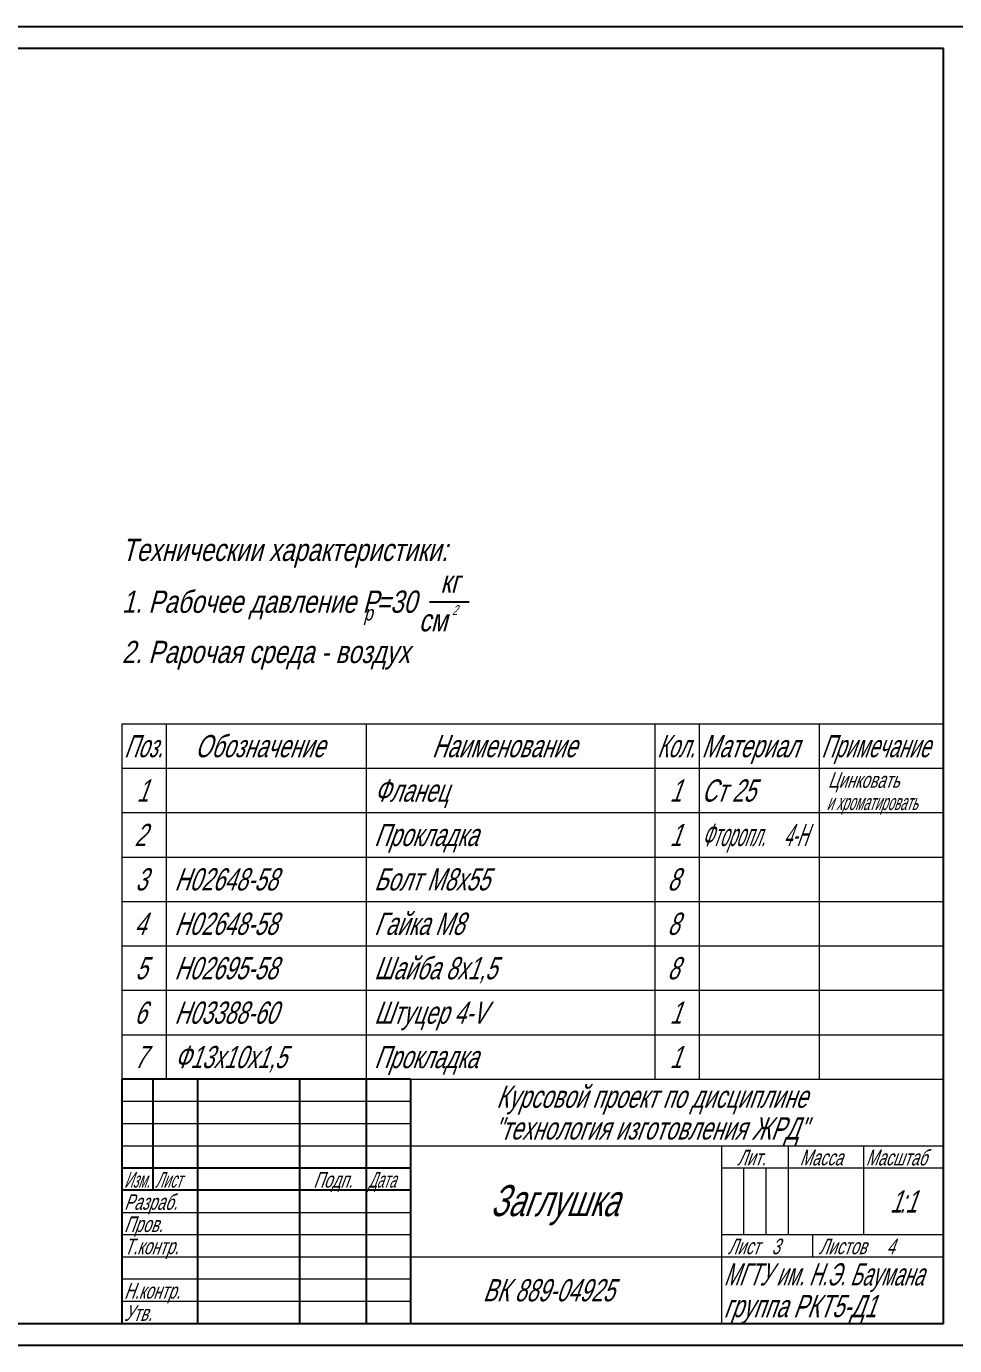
# Model space of a CAD drawing. Extents: x 0 to 841, y 0 to 594.
# Drawn here: x 209 to 418, y 0 to 297 of the extents above; entities that cross this region are included whole.
import ezdxf

# ---------------------------------------------------------------- set-up
doc = ezdxf.new("R2010")
doc.units = 0
doc.header["$MEASUREMENT"] = 0
doc.linetypes.add('K5LT_BASIC', pattern=[0])
doc.linetypes.add('K5LT_THIN', pattern=[0])
doc.layers.add('LAYER0VIEW0', color=7, linetype='Continuous')
doc.styles.add('K5_TEXTSTYLE', font='win_eskd.shx', dxfattribs={"width": 0.7, "oblique": 15, "bigfont": 'b_eskd.shx'})
doc.styles.get("Standard").update_dxf_attribs({"font": 'cad2win.shx', "width": 0.8, "oblique": 15})

# ---------------------------------------------------------------- blocks, each defined once
blk = doc.blocks.new('*S197')
at = {"layer": 'LAYER0VIEW0', "color": 7, "linetype": 'K5LT_THIN'}
blk.add_line((841, 0), (0, 0), dxfattribs=at)

msp = doc.modelspace()

# ---------------------------------------------------------------- linework, layer by layer
at = {"layer": 'LAYER0VIEW0', "color": 7, "linetype": 'K5LT_THIN'}
for p, q in [((0, 297), (841, 297)), ((299.781, 167.481), (308.708, 167.481))]:
    msp.add_line(p, q, dxfattribs=at)
at = {"layer": 'LAYER0VIEW0', "color": 5, "linetype": 'K5LT_BASIC'}
for p, q in [((415.5, 292), (20, 292)), ((415.5, 5), (415.5, 292)), ((230.5, 60), (230.5, 5)), ((295.5, 60), (230.5, 60)), ((237.5, 60), (237.5, 35)), ((247.5, 60), (247.5, 5)), ((270.5, 60), (270.5, 5)), ((285.5, 60), (285.5, 5)), ((295.5, 60), (295.5, 5)), ((230.5, 40), (295.5, 40)), ((295.5, 35), (230.5, 35)), ((20, 5), (415.5, 5)), ((230.5, 5), (295.5, 5))]:
    msp.add_line(p, q, dxfattribs=at)
at = {"layer": 'LAYER0VIEW0', "color": 5, "linetype": 'K5LT_BASIC', "lineweight": 0}
for p, q in [((230.5, 140), (415.489, 140)), ((230.5, 140), (230.5, 60)), ((415.489, 140), (415.489, 60)), ((230.5, 130), (415.489, 130)), ((230.5, 60), (415.489, 60)), ((295.5, 60), (415.5, 60)), ((295.5, 60), (295.5, 45)), ((415.5, 60), (415.5, 45)), ((295.5, 45), (415.5, 45)), ((295.5, 45), (365.5, 45)), ((295.5, 45), (295.5, 20)), ((365.5, 45), (365.5, 20)), ((365.5, 45), (380.5, 45)), ((365.5, 45), (365.5, 40)), ((380.5, 45), (397.5, 45)), ((380.5, 45), (380.5, 40)), ((380.5, 45), (380.5, 40)), ((397.5, 45), (397.5, 40)), ((397.5, 45), (415.5, 45)), ((397.5, 45), (397.5, 40)), ((415.5, 45), (415.5, 40)), ((365.5, 40), (380.5, 40)), ((380.5, 40), (397.5, 40)), ((380.5, 40), (397.5, 40)), ((380.5, 40), (380.5, 25)), ((397.5, 40), (397.5, 25)), ((397.5, 40), (415.5, 40)), ((397.5, 40), (415.5, 40)), ((397.5, 40), (397.5, 25)), ((415.5, 40), (415.5, 25)), ((365.5, 25), (386, 25)), ((365.5, 25), (365.5, 20)), ((380.5, 25), (397.5, 25)), ((386, 25), (415.5, 25)), ((386, 25), (386, 20)), ((386, 25), (386, 20)), ((397.5, 25), (415.5, 25)), ((415.5, 25), (415.5, 20)), ((295.5, 20), (365.5, 20)), ((295.5, 20), (295.5, 5)), ((295.5, 20), (365.5, 20)), ((365.5, 20), (415.5, 20)), ((365.5, 20), (365.5, 5)), ((365.5, 20), (365.5, 5)), ((365.5, 20), (386, 20)), ((386, 20), (415.5, 20)), ((415.5, 20), (415.5, 5)), ((295.5, 5), (365.5, 5)), ((365.5, 5), (415.5, 5))]:
    msp.add_line(p, q, dxfattribs=at)
at = {"layer": 'LAYER0VIEW0', "color": 7, "linetype": 'K5LT_THIN', "lineweight": 0}
for p, q in [((240.505, 140), (240.505, 60)), ((285.476, 140), (285.476, 60)), ((350.509, 140), (350.509, 60)), ((360.514, 140), (360.514, 60)), ((387.475, 140), (387.475, 60)), ((230.5, 120), (415.489, 120)), ((230.5, 110), (415.489, 110)), ((230.5, 100), (415.489, 100)), ((230.5, 90), (415.489, 90)), ((230.5, 80), (415.489, 80)), ((230.5, 70), (415.489, 70)), ((230.5, 60), (237.5, 60)), ((230.5, 60), (230.5, 35)), ((237.5, 60), (247.5, 60)), ((237.5, 60), (237.5, 35)), ((237.5, 60), (237.5, 35)), ((247.5, 60), (270.5, 60)), ((247.5, 60), (247.5, 5)), ((247.5, 60), (247.5, 35)), ((270.5, 60), (285.5, 60)), ((270.5, 60), (270.5, 5)), ((270.5, 60), (270.5, 5)), ((285.5, 60), (295.5, 60)), ((285.5, 60), (285.5, 5)), ((285.5, 60), (285.5, 5)), ((295.5, 60), (295.5, 5)), ((230.5, 55), (237.5, 55)), ((237.5, 55), (247.5, 55)), ((247.5, 55), (270.5, 55)), ((270.5, 55), (285.5, 55)), ((285.5, 55), (295.5, 55)), ((230.5, 50), (237.5, 50)), ((237.5, 50), (247.5, 50)), ((247.5, 50), (270.5, 50)), ((270.5, 50), (285.5, 50)), ((285.5, 50), (295.5, 50)), ((230.5, 45), (237.5, 45)), ((237.5, 45), (247.5, 45)), ((247.5, 45), (270.5, 45)), ((270.5, 45), (285.5, 45)), ((285.5, 45), (295.5, 45)), ((230.5, 40), (237.5, 40)), ((237.5, 40), (247.5, 40)), ((247.5, 40), (270.5, 40)), ((270.5, 40), (285.5, 40)), ((285.5, 40), (295.5, 40)), ((365.5, 40), (380.5, 40)), ((365.5, 40), (365.5, 25)), ((370.5, 40), (370.5, 25)), ((375.5, 40), (375.5, 25)), ((380.5, 40), (380.5, 25)), ((230.5, 35), (247.5, 35)), ((230.5, 35), (230.5, 5)), ((230.5, 35), (237.5, 35)), ((237.5, 35), (247.5, 35)), ((247.5, 35), (270.5, 35)), ((247.5, 35), (247.5, 5)), ((270.5, 35), (285.5, 35)), ((285.5, 35), (295.5, 35)), ((230.5, 30), (247.5, 30)), ((247.5, 30), (270.5, 30)), ((270.5, 30), (285.5, 30)), ((285.5, 30), (295.5, 30)), ((230.5, 25), (247.5, 25)), ((247.5, 25), (270.5, 25)), ((270.5, 25), (285.5, 25)), ((285.5, 25), (295.5, 25)), ((365.5, 25), (380.5, 25)), ((230.5, 20), (247.5, 20)), ((247.5, 20), (270.5, 20)), ((270.5, 20), (285.5, 20)), ((285.5, 20), (295.5, 20)), ((230.5, 15), (247.5, 15)), ((247.5, 15), (270.5, 15)), ((270.5, 15), (285.5, 15)), ((285.5, 15), (295.5, 15)), ((230.5, 10), (247.5, 10)), ((247.5, 10), (270.5, 10)), ((270.5, 10), (285.5, 10)), ((285.5, 10), (295.5, 10)), ((230.5, 5), (247.5, 5)), ((247.5, 5), (270.5, 5)), ((270.5, 5), (285.5, 5)), ((285.5, 5), (295.5, 5))]:
    msp.add_line(p, q, dxfattribs=at)

# ---------------------------------------------------------------- block references
at = {"layer": 'LAYER0VIEW0'}
msp.add_blockref('*S197', (0, 0), dxfattribs=at)

# ---------------------------------------------------------------- texts
at = {"layer": 'LAYER0VIEW0', "color": 7, "oblique": 15, "width": 0.8}
for s, height, p in [('Техническии характеристики:', 5, (230.5, 176.652)), ('кг', 5, (302.207, 169.516)), ('1. Рабочее давление P', 5, (230.5, 164.981)), ('=30 ', 5, (287.788, 164.981)), ('р', 3.333, (284.971, 163.247)), ('см', 5, (297.352, 160.81)), ('2. Рарочая среда - воздух', 5, (230.5, 153.674))]:
    msp.add_text(s, height=height, dxfattribs=at).set_placement(p)
at = {"layer": 'LAYER0VIEW0', "color": 7, "style": 'K5_TEXTSTYLE', "oblique": 20, "width": 0.7}
msp.add_text('2', height=2.222, dxfattribs=at).set_placement((304.868, 164.492))
at = {"layer": 'LAYER0VIEW0', "color": 7, "lineweight": 0, "style": 'K5_TEXTSTYLE', "oblique": 20}
for s, height, width, p in [('Поз.', 5, 0.641339, (231, 132.467)), ('Обозначение', 5, 0.7, (246.953, 132.467)), ('Наименование', 5, 0.7, (300.302, 132.467)), ('Кол.', 5, 0.630619, (351.009, 132.467)), ('Материал', 5, 0.7, (361.014, 132.467)), ('Примечание', 5, 0.626152, (387.975, 132.467)), ('Цинковать', 3.5, 0.7, (389.457, 125.579)), ('1', 5, 0.7, (233.819, 122.467)), (' Фланец', 5, 0.7, (285.976, 122.467)), ('1', 5, 0.7, (353.828, 122.467)), ('Ст 25', 5, 0.7, (361.014, 122.467)), ('и хроматировать', 3.5, 0.554805, (389.163, 120.574)), ('2', 5, 0.7, (233.29, 112.467)), (' Прокладка', 5, 0.7, (285.976, 112.467)), ('1', 5, 0.7, (353.828, 112.467)), ('Фторопл. ', 5, 0.496803, (361.014, 112.467)), ('4-Н', 5, 0.496803, (379.425, 112.467)), ('3', 5, 0.7, (233.488, 102.467)), (' Н02648-58', 5, 0.7, (241.005, 102.467)), (' Болт М8х55', 5, 0.7, (285.976, 102.467)), ('8', 5, 0.7, (353.299, 102.467)), ('4', 5, 0.7, (233.29, 92.467)), (' Н02648-58', 5, 0.7, (241.005, 92.467)), (' Гайка М8', 5, 0.7, (285.976, 92.467)), ('8', 5, 0.7, (353.299, 92.467)), ('5', 5, 0.7, (233.488, 82.467)), (' Н02695-58', 5, 0.7, (241.005, 82.467)), (' Шайба 8х1,5', 5, 0.7, (285.976, 82.467)), ('8', 5, 0.7, (353.299, 82.467)), ('6', 5, 0.7, (233.29, 72.467)), (' Н03388-60', 5, 0.7, (241.005, 72.467)), (' Штуцер 4-V', 5, 0.7, (285.976, 72.467)), ('1', 5, 0.7, (353.828, 72.467)), ('7', 5, 0.7, (233.29, 62.467)), (' Ф13х10х1,5', 5, 0.7, (241.005, 62.467)), (' Прокладка', 5, 0.7, (285.976, 62.467)), ('1', 5, 0.7, (353.828, 62.467)), ('Курсовой проект по дисциплине', 5, 0.7, (314.78, 53.535)), ('"технология изготовления ЖРД"', 5, 0.7, (314.184, 46.399)), ('Лит.', 3.5, 0.7, (369.018, 40.577)), ('Масса', 3.5, 0.7, (383.097, 40.577)), ('Масштаб', 3.5, 0.684163, (398, 40.577)), ('Изм.', 3.5, 0.573102, (231, 35.577)), ('Лист', 3.5, 0.583824, (238, 35.577)), ('Подп.', 3.5, 0.7, (273.601, 35.577)), ('Дата', 3.5, 0.583824, (286, 35.577)), ('Заглушка', 7, 0.7, (313.394, 29.153)), ('Разраб.', 3.5, 0.7, (231, 30.577)), ('1', 5, 0.7, (403.417, 29.967)), (':1', 5, 0.7, (405.533, 29.967)), ('Пров.', 3.5, 0.7, (231, 25.577)), ('Т.контр.', 3.5, 0.7, (231, 20.577)), (' Лист   3', 3.5, 0.7, (366, 20.577)), (' Листов     4', 3.5, 0.7, (386.5, 20.577)), ('МГТУ им. Н.Э. Баумана', 5, 0.609012, (366, 13.535)), ('ВК 889-04925', 5, 0.7, (311.751, 9.967)), ('Н.контр.', 3.5, 0.7, (231, 10.577)), ('Утв.', 3.5, 0.7, (231, 5.577)), ('группа РКТ5-Д1', 5, 0.7, (366, 6.399))]:
    msp.add_text(s, height=height, dxfattribs=dict(at, width=width)).set_placement(p)

doc.saveas('drawing.dxf')
